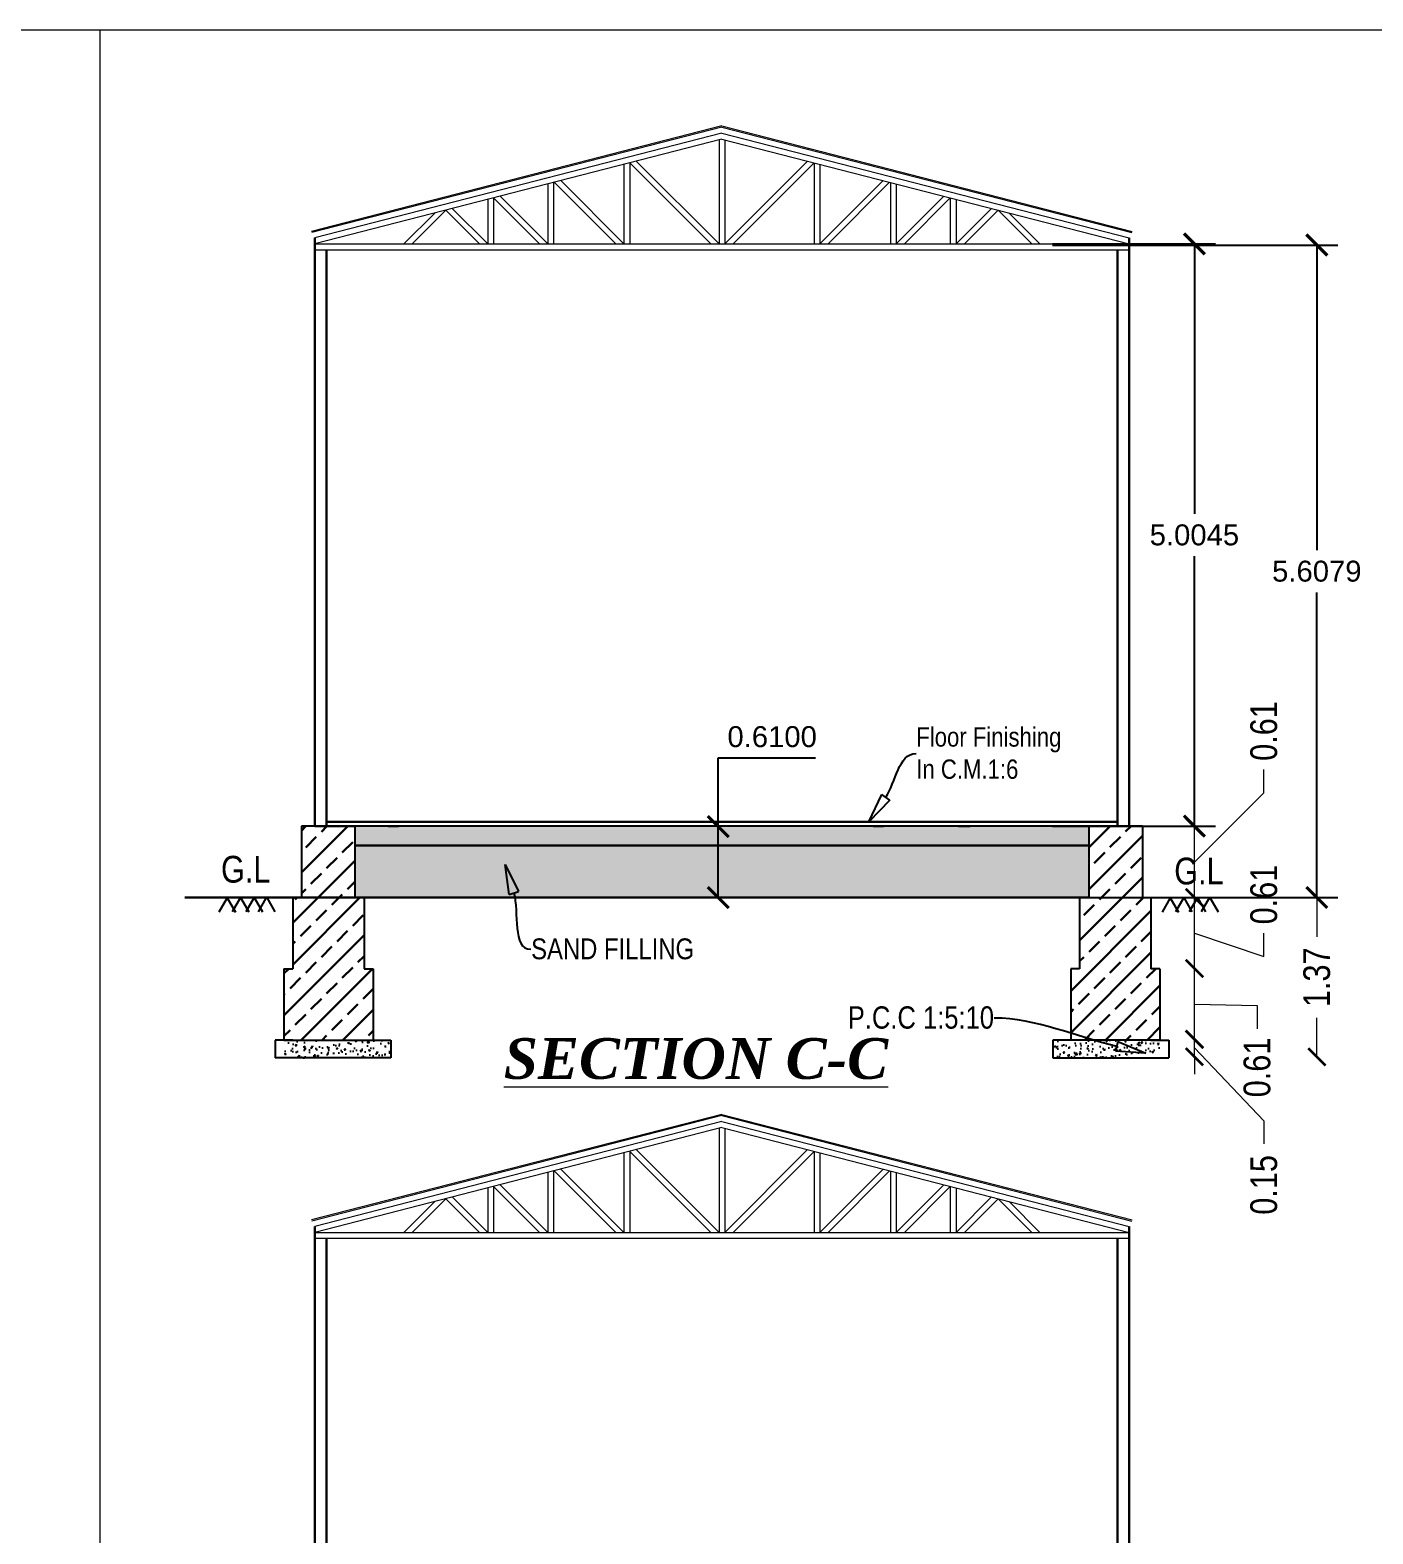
# Model space of a CAD drawing. Header units: metres. Extents: x -1559856 to -1559563, y 43807 to 43972.
# Drawn here: x -1559766.03 to -1559754.48, y 43887.83 to 43900.76 of the extents above; entities that cross this region are included whole.
import ezdxf
from ezdxf import colors
from ezdxf.entities.mleader import LeaderData, LeaderLine
from ezdxf.math import Vec2, Vec3

# ---------------------------------------------------------------- set-up
doc = ezdxf.new("R2010")
doc.units = ezdxf.units.M
doc.header["$LTSCALE"] = 750
doc.header["$MEASUREMENT"] = 0
doc.header["$PDMODE"] = 35
doc.header["$PDSIZE"] = 50
doc.linetypes.add('DOT2', pattern=[0.125, 0, -0.125])
doc.layers.get('0').update_dxf_attribs({"lineweight": 5})
doc.layers.get('Defpoints').update_dxf_attribs({"lineweight": 0})
for name, color, linetype in [('BLK_3_HT_OF_BLDG', 5, 'Continuous'), ('BLK_3_PLINTH_HEIGHT', 7, 'Continuous'), ('LANDSCAPE', 54, 'Continuous'), ('walls', 40, 'Continuous')]:
    doc.layers.add(name, color=color, linetype=linetype)
doc.layers.add('wall', color=7, linetype='Continuous', lineweight=30)
doc.layers.add('Windows', color=142, linetype='Continuous', lineweight=0)
doc.styles.add('GLOBAL INFRA 1', font='ARIALNB.TTF', dxfattribs={"height": 0.3})
doc.styles.add('K', font='swissc.ttf', dxfattribs={"height": 0.25})
doc.styles.add('mani', font='swissc.ttf', dxfattribs={"height": 0.23})
doc.styles.get("Standard").update_dxf_attribs({"font": 'arial.ttf'})
doc.styles.add('sty', font='swissc.ttf', dxfattribs={"height": 10})
doc.dimstyles.new('Civil Mt', dxfattribs={"dimtxt": 0.23, "dimasz": 0.15, "dimexe": 0, "dimexo": 0, "dimgap": 0.1, "dimtad": 0, "dimzin": 0, "dimdsep": 46, "dimtxsty": 'mani', "dimblk": 'ARCHTICK', "dimcen": 0, "dimse1": 1, "dimse2": 1, "dimclrd": 253, "dimclrt": 7, "dimadec": 0, "dimazin": 3, "dimtfac": 1, "dimtofl": 0, "dimtmove": 1, "dimatfit": 3, "dimfxl": 0, "dimfrac": 2, "dimtolj": 1, "dimtzin": 0, "dimlwd": 13, "dimarcsym": 0})
doc.dimstyles.get("Standard").update_dxf_attribs({"dimtxt": 0.18, "dimasz": 0.18, "dimexe": 0.18, "dimexo": 0.0625, "dimgap": 0.09, "dimtad": 1, "dimtih": 1, "dimtoh": 1, "dimdec": 4, "dimzin": 0, "dimdsep": 46, "dimtxsty": 'Standard', "dimblk": 'ARCHTICK', "dimcen": 0.09, "dimadec": 0, "dimazin": 0, "dimtfac": 1, "dimtdec": 4, "dimtofl": 0, "dimtmove": 0, "dimatfit": 3, "dimldrblk": 'ARCHTICK', "dimfxl": 0, "dimtolj": 1, "dimtzin": 0, "dimarcsym": 0})
doc.dimstyles.new('STANDARD$0', dxfattribs={"dimtxt": 7, "dimasz": 3, "dimexe": 3, "dimexo": 1, "dimgap": 1.5, "dimtad": 1, "dimdec": 1, "dimzin": 1, "dimdsep": 46, "dimlunit": 4, "dimtxsty": 'Standard', "dimblk": 'OBLIQUE', "dimcen": 0.09375, "dimdle": 1, "dimclrd": 8, "dimclre": 8, "dimclrt": 7, "dimadec": 1, "dimazin": 0, "dimtfac": 1, "dimtdec": 1, "dimtix": 1, "dimtmove": 2, "dimatfit": 3, "dimldrblk": 'ARCHTICK', "dimfxl": 0, "dimfrac": 2, "dimtolj": 1, "dimtzin": 0, "dimarcsym": 0})

# ---------------------------------------------------------------- blocks, each defined once
blk = doc.blocks.new('_ClosedBlank')
at = {"color": 0, "linetype": 'ByBlock', "lineweight": -2}
for p, q in [((-1, 0.1666666666666666), (0, 0)), ((-1, 0.1666666666666666), (-1, -0.1666666666666666)), ((0, 0), (-1, -0.1666666666666666))]:
    blk.add_line(p, q, dxfattribs=at)
blk = doc.blocks.new('_ArchTick')
at = {"color": 0, "linetype": 'ByBlock', "const_width": 0.15}
blk.add_lwpolyline([(-0.5, -0.5), (0.5, 0.5)], dxfattribs=at)
blk = doc.blocks.new('*D524')
at = {"color": 253, "lineweight": 13}
for p, q in [((-1559756.017447178, 43892.08208453493), (-1559756.017447178, 43892.69208453494)), ((-1559756.017447178, 43892.38708453493), (-1559755.478354734, 43892.37367049159)), ((-1559755.478354734, 43892.37367049159), (-1559755.478354734, 43892.17367049159))]:
    blk.add_line(p, q, dxfattribs=at)
at = {"layer": 'Defpoints', "color": 0}
for p in [(-1559757.029795155, 43892.69208453494, 4.898574556806124), (-1559756.017447178, 43892.69208453494), (-1559757.029795155, 43892.08208453493, 4.898574556806124)]:
    blk.add_point(p, dxfattribs=at)
at = {"color": 253, "lineweight": 13, "xscale": 0.15, "yscale": 0.15, "zscale": 0.15}
for p, rotation in [((-1559756.017447178, 43892.69208453494), 90), ((-1559756.017447178, 43892.08208453493), 270)]:
    blk.add_blockref('_ArchTick', p, dxfattribs=dict(at, rotation=rotation))
at = {"color": 7, "insert": (-1559755.478354734, 43891.84180360821), "char_height": 0.23, "attachment_point": 5, "rotation": 90, "style": 'mani'}
blk.add_mtext('\\A1;0.61', dxfattribs=at)
blk = doc.blocks.new('*D525')
at = {"color": 0, "lineweight": -2}
for p, q in [((-1559757.237295156, 43898.92010162752), (-1559755.837447178, 43898.92010162752)), ((-1559757.237295156, 43893.91559787998), (-1559755.837447178, 43893.91559787998))]:
    blk.add_line(p, q, dxfattribs=at)
at = {"lineweight": -2}
for p, q in [((-1559756.017447178, 43898.92010162752), (-1559756.017447178, 43896.59975289155)), ((-1559756.017447178, 43893.91559787998), (-1559756.017447178, 43896.23594661596))]:
    blk.add_line(p, q, dxfattribs=at)
at = {"layer": 'Defpoints', "color": 0}
for p in [(-1559757.299795155, 43898.92010162752, 0.1944046336284373), (-1559756.017447178, 43898.92010162752), (-1559757.299795155, 43893.91559787998, -4.704169923177687)]:
    blk.add_point(p, dxfattribs=at)
at = {"lineweight": -2, "xscale": 0.18, "yscale": 0.18, "zscale": 0.18}
for p, rotation in [((-1559756.017447178, 43898.92010162752), 90), ((-1559756.017447178, 43893.91559787998), 270)]:
    blk.add_blockref('_ArchTick', p, dxfattribs=dict(at, rotation=rotation))
at = {"color": 0, "insert": (-1559756.017447178, 43896.4178497535), "char_height": 0.18, "attachment_point": 5}
blk.add_mtext('\\A1;5.0045', dxfattribs=at)
blk = doc.blocks.new('*D526')
at = {"color": 253, "lineweight": 13}
for p, q in [((-1559756.017447178, 43892.08425302407), (-1559756.017447178, 43892.23425302406)), ((-1559756.017447178, 43891.93425302408), (-1559756.017447178, 43892.08425302407)), ((-1559756.017447178, 43892.00925302407), (-1559755.420015391, 43891.38416912996)), ((-1559756.017447178, 43891.93425302408), (-1559756.017447178, 43891.78425302407)), ((-1559755.420015391, 43891.38416912996), (-1559755.420015391, 43891.18416912996))]:
    blk.add_line(p, q, dxfattribs=at)
at = {"layer": 'Defpoints', "color": 0}
for p in [(-1559756.914795156, 43892.08425302407, 4.898574556806124), (-1559756.017447178, 43892.08425302407), (-1559756.914795156, 43891.93425302408, 4.898574556806124)]:
    blk.add_point(p, dxfattribs=at)
at = {"color": 253, "lineweight": 13, "xscale": 0.15, "yscale": 0.15, "zscale": 0.15}
for p, rotation in [((-1559756.017447178, 43892.08425302407), 270), ((-1559756.017447178, 43891.93425302408), 90)]:
    blk.add_blockref('_ArchTick', p, dxfattribs=dict(at, rotation=rotation))
at = {"color": 7, "insert": (-1559755.420015391, 43890.83258796087), "char_height": 0.23, "attachment_point": 5, "rotation": 90, "style": 'mani'}
blk.add_mtext('\\A1;0.15', dxfattribs=at)
blk = doc.blocks.new('*D527')
at = {"color": 253, "lineweight": 13}
for p, q in [((-1559756.017447178, 43892.69208453494), (-1559756.017447178, 43893.30208453493)), ((-1559756.017447178, 43892.99708453494), (-1559755.420015391, 43892.79610205125)), ((-1559755.420015391, 43892.79610205125), (-1559755.420015391, 43892.99610205123))]:
    blk.add_line(p, q, dxfattribs=at)
at = {"layer": 'Defpoints', "color": 0}
for p in [(-1559757.109795155, 43893.30208453493, 4.898574556806124), (-1559756.017447178, 43893.30208453493), (-1559757.109795155, 43892.69208453494, 4.898574556806124)]:
    blk.add_point(p, dxfattribs=at)
at = {"color": 253, "lineweight": 13, "xscale": 0.15, "yscale": 0.15, "zscale": 0.15}
for p, rotation in [((-1559756.017447178, 43893.30208453493), 90), ((-1559756.017447178, 43892.69208453494), 270)]:
    blk.add_blockref('_ArchTick', p, dxfattribs=dict(at, rotation=rotation))
at = {"color": 7, "insert": (-1559755.420015391, 43893.32796893411), "char_height": 0.23, "attachment_point": 5, "rotation": 90, "style": 'mani'}
blk.add_mtext('\\A1;0.61', dxfattribs=at)
blk = doc.blocks.new('*D528')
at = {"color": 253, "lineweight": 13}
for p, q in [((-1559755.420015391, 43894.20161991282), (-1559755.420015391, 43894.40161991282)), ((-1559756.017447178, 43893.60708453494), (-1559755.420015391, 43894.20161991282)), ((-1559756.017447178, 43893.30208453493), (-1559756.017447178, 43893.91208453494))]:
    blk.add_line(p, q, dxfattribs=at)
at = {"layer": 'Defpoints', "color": 0}
for p in [(-1559757.184795155, 43893.91208453494, 4.898574556806124), (-1559756.017447178, 43893.91208453494), (-1559757.184795155, 43893.30208453493, 4.898574556806124)]:
    blk.add_point(p, dxfattribs=at)
at = {"color": 253, "lineweight": 13, "xscale": 0.15, "yscale": 0.15, "zscale": 0.15}
for p, rotation in [((-1559756.017447178, 43893.91208453494), 90), ((-1559756.017447178, 43893.30208453493), 270)]:
    blk.add_blockref('_ArchTick', p, dxfattribs=dict(at, rotation=rotation))
at = {"color": 7, "insert": (-1559755.420015391, 43894.73348679568), "char_height": 0.23, "attachment_point": 5, "rotation": 90, "style": 'mani'}
blk.add_mtext('\\A1;0.61', dxfattribs=at)
blk = doc.blocks.new('*D529')
at = {"layer": 'BLK_3_HT_OF_BLDG', "color": 0, "lineweight": -2}
for p, q in [((-1559757.237295156, 43898.91010162752), (-1559754.785029603, 43898.91010162752)), ((-1559754.965029603, 43898.91010162752), (-1559754.965029603, 43896.28803611792)), ((-1559754.965029603, 43893.30216433273), (-1559754.965029603, 43895.92422984234)), ((-1559757.237273788, 43893.30216433273), (-1559754.785029603, 43893.30216433273))]:
    blk.add_line(p, q, dxfattribs=at)
at = {"layer": 'Defpoints', "color": 0}
for p in [(-1559757.299795155, 43898.91010162752, 0.1944046336284373), (-1559757.299773787, 43893.30216433273, -4.704169923177687), (-1559754.965029603, 43893.30216433273)]:
    blk.add_point(p, dxfattribs=at)
at = {"layer": 'BLK_3_HT_OF_BLDG', "color": 0, "lineweight": -2, "xscale": 0.18, "yscale": 0.18, "zscale": 0.18}
for p, rotation in [((-1559754.965029603, 43898.91010162752), 90), ((-1559754.965029603, 43893.30216433273), 270)]:
    blk.add_blockref('_ArchTick', p, dxfattribs=dict(at, rotation=rotation))
at = {"layer": 'BLK_3_HT_OF_BLDG', "color": 0, "insert": (-1559754.965029603, 43896.10613297987), "char_height": 0.18, "attachment_point": 5}
blk.add_mtext('\\A1;5.6079', dxfattribs=at)
blk = doc.blocks.new('*D530')
at = {"color": 253, "lineweight": 13}
for p, q in [((-1559754.965029603, 43893.30208453493), (-1559754.965029603, 43892.9654546648)), ((-1559754.965029603, 43891.93208453494), (-1559754.965029603, 43892.26871440507))]:
    blk.add_line(p, q, dxfattribs=at)
at = {"layer": 'Defpoints', "color": 0}
for p in [(-1559757.011887972, 43893.30208453493, 0.1944046336284373), (-1559757.011887972, 43891.93208453494, 0.1944046336284373), (-1559754.965029603, 43891.93208453494)]:
    blk.add_point(p, dxfattribs=at)
at = {"color": 253, "lineweight": 13, "xscale": 0.15, "yscale": 0.15, "zscale": 0.15}
for p, rotation in [((-1559754.965029603, 43893.30208453493), 90), ((-1559754.965029603, 43891.93208453494), 270)]:
    blk.add_blockref('_ArchTick', p, dxfattribs=dict(at, rotation=rotation))
at = {"color": 7, "insert": (-1559754.965029603, 43892.61708453469), "char_height": 0.23, "attachment_point": 5, "rotation": 90, "style": 'mani'}
blk.add_mtext('\\A1;1.37', dxfattribs=at)
blk = doc.blocks.new('*D534')
at = {"layer": 'BLK_3_PLINTH_HEIGHT', "color": 0, "lineweight": -2, "ltscale": 400}
for p, q in [((-1559760.111027991, 43893.91229508645), (-1559760.111027991, 43894.50183046431)), ((-1559760.111027991, 43894.50183046431), (-1559759.274384061, 43894.50183046431)), ((-1559760.111027991, 43893.30229508646), (-1559760.111027991, 43893.91229508645))]:
    blk.add_line(p, q, dxfattribs=at)
at = {"layer": 'BLK_3_PLINTH_HEIGHT', "color": 0, "linetype": 'DOT2', "lineweight": -2, "ltscale": 400}
for p, q in [((-1559757.945426262, 43893.91229508645), (-1559760.291027991, 43893.91229508645)), ((-1559757.945426262, 43893.30229508646), (-1559760.291027991, 43893.30229508646))]:
    blk.add_line(p, q, dxfattribs=at)
at = {"layer": 'Defpoints', "color": 0, "ltscale": 400}
for p in [(-1559760.111027991, 43893.91229508645), (-1559757.882926262, 43893.91229508645, 4.898574556803399), (-1559757.882926262, 43893.30229508646, 4.898574556803399)]:
    blk.add_point(p, dxfattribs=at)
at = {"layer": 'BLK_3_PLINTH_HEIGHT', "color": 0, "lineweight": -2, "ltscale": 400, "xscale": 0.18, "yscale": 0.18, "zscale": 0.18}
for p, rotation in [((-1559760.111027991, 43893.91229508645), 90), ((-1559760.111027991, 43893.30229508646), 270)]:
    blk.add_blockref('_ArchTick', p, dxfattribs=dict(at, rotation=rotation))
at = {"layer": 'BLK_3_PLINTH_HEIGHT', "color": 0, "ltscale": 400, "insert": (-1559759.647706026, 43894.68373360185), "char_height": 0.18, "attachment_point": 5}
blk.add_mtext('\\A1;0.6100', dxfattribs=at)

msp = doc.modelspace()

# ---------------------------------------------------------------- hatches: boundary and pattern name
h = msp.add_hatch()
h.set_pattern_fill('AR-SAND', scale=0.003, style=0)
h.set_pattern_definition([(37.50000000000001, (-1547840.48178369, 43450.50853127436), (-0.0048000938879521, 0.1468239711988027), [0, -0.115824, 0, -0.12954, 0, -0.123825]), (7.499999999999999, (-1547840.48178369, 43450.50853127436), (0.1348569849414008, 0.2150475301705063), [0, -0.062484, 0, -0.104394, 0, -0.040005]), (327.5, (-1547840.57550969, 43450.50853127436), (0.2372977110724374, 0.0004311554035637), [0, -0.0381, 0, -0.13716, 0, -0.17907]), (317.5, (-1547840.57550969, 43450.50853127436), (0.2290669357416891, 0.0668787969771649), [0, -0.01905, 0, -0.089916, 0, -0.10287])])
h.paths.add_polyline_path([(-1559763.234395297, 43893.75031346837), (-1559763.234395297, 43893.30246487796), (-1559756.924991356, 43893.3021047111), (-1559756.924991356, 43893.75031346837)])
at = {"layer": 'LANDSCAPE'}
h = msp.add_hatch(dxfattribs=at)
h.set_pattern_fill('AR-CONC', scale=0.0007666666499999999, style=0)
h.set_pattern_definition([(50, (-1559777.93439077, 43863.15112058628), (0.1396749098605252, -0.0122199653141743), [0.0146049996825, -0.1606549965075]), (355, (-1559777.93439077, 43863.15112058628), (-0.0270194993272976, 0.1464767563587273), [0.011683999746, -0.128523997206]), (100.451, (-1559777.922751237, 43863.1501022613), (0.1126559154948604, 0.1342561244102789), [0.0124123330635, -0.1365356636985]), (46.18420000000002, (-1559777.93439077, 43863.1900672521), (0.2078272601659822, -0.0322324507143854), [0.0219074995237497, -0.2409824947612476]), (96.63559999999995, (-1559777.917071847, 43863.18738123549), (0.1820099091340446, 0.1896929220586118), [0.0186184995952484, -0.2048034955477278]), (351.1840000000001, (-1559777.93439077, 43863.1900672521), (0.1820101938339392, 0.1896925862360396), [0.017525999619, -0.192785995809]), (21, (-1559777.914917437, 43863.18033058565), (0.1162380720135459, -0.0784035624917593), [0.0146049996825, -0.1606549965075]), (326, (-1559777.914917437, 43863.18033058565), (0.0473815540364956, 0.141210770957312), [0.011683999746, -0.128523997206]), (71.45140000000002, (-1559777.905230987, 43863.17379697579), (0.1636193060334872, 0.0628075228835964), [0.0124123330635, -0.1365356636985]), (37.50000000000001, (-1559777.93439077, 43863.15112058628), (0.0023679291073103, 0.0648255283935001), [0, -0.1269661305732, 0, -0.130471330497, 0, -0.12901083052875]), (7.499999999999999, (-1559777.93439077, 43863.15112058628), (0.0512284068109067, 0.0768051056908821), [0, -0.0743881317162, 0, -0.1240451306367, 0, -0.04917016559775]), (327.5, (-1559777.977816303, 43863.15112058628), (0.1039527873680915, -0.0043920369655706), [0, -0.048683332275, 0, -0.151891996698, 0, -0.2015489956185]), (317.5, (-1559777.997289635, 43863.15112058628), (0.1135657032604608, 0.0194936427017805), [0, -0.0632883319575, 0, -0.1008718644738, 0, -0.1431289968885])])
h.paths.add_polyline_path([(-1559762.925021985, 43892.07749887217), (-1559763.078355315, 43892.07749887217), (-1559763.691688635, 43892.07749887217), (-1559763.845021965, 43892.07749887217), (-1559763.845021965, 43891.92416554216), (-1559762.925021985, 43891.92416554216)])
h = msp.add_hatch(dxfattribs=at)
h.set_pattern_fill('AR-CONC', scale=0.0007666666499999999, style=0)
h.set_pattern_definition([(50, (-1559775.33039077, 43863.15118917351), (0.1396749098605252, -0.0122199653141743), [0.0146049996825, -0.1606549965075]), (355, (-1559775.33039077, 43863.15118917351), (-0.0270194993272976, 0.1464767563587273), [0.011683999746, -0.128523997206]), (100.451, (-1559775.318751237, 43863.15017084854), (0.1126559154948604, 0.1342561244102789), [0.0124123330635, -0.1365356636985]), (46.18420000000002, (-1559775.33039077, 43863.19013583933), (0.2078272601659822, -0.0322324507143854), [0.0219074995237497, -0.2409824947612477]), (96.63559999999995, (-1559775.313071847, 43863.18744982272), (0.1820099091340446, 0.1896929220586118), [0.0186184995952484, -0.204803495547728]), (351.1840000000001, (-1559775.33039077, 43863.19013583933), (0.1820101938339392, 0.1896925862360396), [0.017525999619, -0.192785995809]), (21, (-1559775.310917437, 43863.18039917288), (0.1162380720135459, -0.0784035624917593), [0.0146049996825, -0.1606549965075]), (326, (-1559775.310917437, 43863.18039917288), (0.0473815540364956, 0.141210770957312), [0.011683999746, -0.128523997206]), (71.45140000000002, (-1559775.301230988, 43863.17386556301), (0.1636193060334872, 0.0628075228835964), [0.0124123330635, -0.1365356636985]), (37.50000000000001, (-1559775.33039077, 43863.15118917351), (0.0023679291073103, 0.0648255283935001), [0, -0.1269661305732, 0, -0.130471330497, 0, -0.12901083052875]), (7.499999999999999, (-1559775.33039077, 43863.15118917351), (0.0512284068109067, 0.0768051056908821), [0, -0.0743881317162, 0, -0.1240451306367, 0, -0.04917016559775]), (327.5, (-1559775.373816302, 43863.15118917351), (0.1039527873680915, -0.0043920369655706), [0, -0.048683332275, 0, -0.151891996698, 0, -0.2015489956185]), (317.5, (-1559775.393289635, 43863.15118917351), (0.1135657032604608, 0.0194936427017805), [0, -0.0632883319575, 0, -0.1008718644738, 0, -0.1431289968885])])
h.paths.add_polyline_path([(-1559757.234364667, 43892.07756745939), (-1559757.081031337, 43892.07756745939), (-1559756.467698017, 43892.07756745939), (-1559756.314364688, 43892.07756745939), (-1559756.314364688, 43891.92423412939), (-1559757.234364667, 43891.92423412939)])
at = {"layer": 'wall', "ltscale": 0.25}
h = msp.add_hatch(dxfattribs=at)
h.set_pattern_fill('ANSI33', scale=0.04, style=0)
h.set_pattern_definition([(45, (-1546376.161502484, 42611.62231630921), (-0.179605122421383, 0.1796051224213831), []), (45, (-1546375.981897285, 42611.62231630921), (-0.179605122421383, 0.1796051224213831), [0.127, -0.0635])])
h.paths.add_polyline_path([(-1559763.7683553, 43892.69083219217), (-1559763.845021965, 43892.69083219217), (-1559763.845021965, 43892.07749887217), (-1559763.078355315, 43892.07749887217), (-1559763.078355315, 43892.69083219217), (-1559763.15502198, 43892.69083219217), (-1559763.15502198, 43893.30219597276), (-1559763.234395297, 43893.30219597276), (-1559763.234395297, 43893.91552929276), (-1559763.694395286, 43893.91552929276), (-1559763.694395286, 43893.30219597276), (-1559763.7683553, 43893.30219597276)])
h = msp.add_hatch(dxfattribs=at)
h.set_pattern_fill('AR-CONC', scale=0.0012, style=0)
h.set_pattern_definition([(50, (-1547840.48178369, 43450.50853127436), (0.2186216027952048, -0.0191269026466837), [0.02286, -0.25146]), (355, (-1547840.48178369, 43450.50853127436), (-0.0422921057099632, 0.2292682142868422), [0.018288, -0.201168701004]), (100.4514446999999, (-1547840.463565282, 43450.50693737016), (0.1763294965084239, 0.2101413022946341), [0.01942801056, -0.2137082935199999]), (46.18420000000002, (-1547840.48178369, 43450.56949127435), (0.3252948490705559, -0.0504507935192726), [0.0342899999999996, -0.3771899999999968]), (96.63555760999989, (-1547840.45467581, 43450.56528707435), (0.2848849608618036, 0.2969113495172658), [0.029142027768, -0.320562729792]), (351.1841511700001, (-1547840.48178369, 43450.56949127435), (0.2848849608779724, 0.2969113495026391), [0.027431960484, -0.301751678304]), (21, (-1547840.45130369, 43450.55425127436), (0.181937269522959, -0.1227182378245051), [0.02286, -0.25146]), (326, (-1547840.45130369, 43450.55425127436), (0.0741624340171765, 0.2210255593467831), [0.018288, -0.201168]), (71.45144499999998, (-1547840.436142251, 43450.54402475448), (0.2560997031344593, 0.0983073226630863), [0.01942801056, -0.21370792512]), (37.50000000000001, (-1547840.48178369, 43450.50853127436), (0.0037063239007102, 0.1014660466477837), [0, -0.1987296, 0, -0.204216, 0, -0.20193]), (7.499999999999999, (-1547840.48178369, 43450.50853127436), (0.0801835950123669, 0.1202166897817434), [0, -0.1164336, 0, -0.1941576, 0, -0.076962]), (327.5, (-1547840.549754091, 43450.50853127436), (0.1627087142002457, -0.0068744927912081), [0, -0.0762, 0, -0.237744, 0, -0.315468]), (317.5, (-1547840.580234091, 43450.50853127436), (0.1777550176632216, 0.0305117892399996), [0, -0.09906000000000001, 0, -0.1578864, 0, -0.224028])])
h.paths.add_polyline_path([(-1559763.234395297, 43893.91486841076), (-1559763.234395297, 43893.75031346837), (-1559756.924991356, 43893.75031346837), (-1559756.924991356, 43893.91486841076)])
h = msp.add_hatch(dxfattribs=at)
h.set_pattern_fill('ANSI33', scale=0.04, style=0)
h.set_pattern_definition([(45, (-1546373.557502485, 42611.62238489644), (-0.179605122421383, 0.1796051224213831), []), (45, (-1546373.377897284, 42611.62238489644), (-0.179605122421383, 0.1796051224213831), [0.127, -0.0635])])
h.paths.add_polyline_path([(-1559756.391031353, 43892.69090077939), (-1559756.314364688, 43892.69090077939), (-1559756.314364688, 43892.07756745939), (-1559757.081031337, 43892.07756745939), (-1559757.081031337, 43892.69090077939), (-1559757.004364673, 43892.69090077939), (-1559757.004364673, 43893.30226455998), (-1559756.924991356, 43893.30226455998), (-1559756.924991356, 43893.91559787998), (-1559756.464991366, 43893.91559787998), (-1559756.464991366, 43893.30226455998), (-1559756.391031353, 43893.30226455998)])

# ---------------------------------------------------------------- linework, layer by layer
at = {"color": 7, "ltscale": 0.2}
msp.add_line((-1559765.42814583, 43900.75761620799, -138700.0823607629), (-1559797.377993944, 43900.75761620799), dxfattribs=at)
at = {"color": 7, "ltscale": 0.2, "elevation": -138700.0823607629}
msp.add_lwpolyline([(-1559754.375142868, 43900.75761620799), (-1559765.42814583, 43900.75761620799), (-1559765.42814583, 43862.94665690576), (-1559754.375142868, 43862.94665690576)], close=True, dxfattribs=at)
at = {"layer": 'LANDSCAPE', "color": 7}
for p, q in [((-1559763.694395286, 43893.91559787998), (-1559763.694395286, 43893.30219597275)), ((-1559763.234395297, 43893.91552929276), (-1559763.234395297, 43893.30219597275)), ((-1559756.924991356, 43893.91559787998), (-1559756.924991356, 43893.30226455998)), ((-1559756.464991366, 43893.91559787998), (-1559756.464991366, 43893.30217399001)), ((-1559764.33363161, 43893.29886921895), (-1559764.404488145, 43893.17614210105)), ((-1559764.33363161, 43893.29886921895), (-1559764.262775075, 43893.17614210105)), ((-1559764.217999561, 43893.30226455998), (-1559764.288856096, 43893.17953744208)), ((-1559764.217999561, 43893.30226455998), (-1559764.147143027, 43893.17953744208)), ((-1559764.100615873, 43893.30226455998), (-1559764.171472408, 43893.17953744208)), ((-1559764.100615873, 43893.30226455998), (-1559764.029759339, 43893.17953744208)), ((-1559763.997189882, 43893.30226455998), (-1559764.068046417, 43893.17953744208)), ((-1559763.993518591, 43893.30226455998), (-1559763.922662057, 43893.17953744208)), ((-1559763.7683553, 43893.30219597275), (-1559763.7683553, 43892.69083219217)), ((-1559763.12850357, 43893.30219597276), (-1559763.234395297, 43893.30219597276)), ((-1559763.15502198, 43893.30219597275), (-1559763.15502198, 43892.69083219217)), ((-1559757.030883082, 43893.30226455998), (-1559756.924991356, 43893.30226455998)), ((-1559757.004364673, 43893.30226455998), (-1559757.004364673, 43892.69090077939)), ((-1559756.391031353, 43893.30226455998), (-1559756.391031353, 43892.69090077939)), ((-1559756.224963516, 43893.29886921895), (-1559756.295820051, 43893.17614210105)), ((-1559756.224963516, 43893.29886921895), (-1559756.154106982, 43893.17614210105)), ((-1559756.109331468, 43893.30226455998), (-1559756.180188002, 43893.17953744208)), ((-1559756.109331468, 43893.30226455998), (-1559756.038474933, 43893.17953744208)), ((-1559755.991947779, 43893.30226455998), (-1559756.062804314, 43893.17953744208)), ((-1559755.991947779, 43893.30226455998), (-1559755.921091245, 43893.17953744208)), ((-1559755.888521788, 43893.30226455998), (-1559755.959378323, 43893.17953744208)), ((-1559755.884850497, 43893.30226455998), (-1559755.813993963, 43893.17953744208)), ((-1559763.845021965, 43892.69083219217), (-1559763.845021965, 43892.07749887217)), ((-1559763.845021965, 43892.69083219217), (-1559763.7683553, 43892.69083219217)), ((-1559763.15502198, 43892.69083219217), (-1559763.078355315, 43892.69083219217)), ((-1559763.078355315, 43892.69083219217), (-1559763.078355315, 43892.07749887217)), ((-1559757.081031337, 43892.69090077939), (-1559757.081031337, 43892.07756745939)), ((-1559757.004364673, 43892.69090077939), (-1559757.081031337, 43892.69090077939)), ((-1559756.314364688, 43892.69090077939), (-1559756.391031353, 43892.69090077939)), ((-1559756.314364688, 43892.69090077939), (-1559756.314364688, 43892.07756745939)), ((-1559763.92168863, 43892.07749887217), (-1559763.92168863, 43891.92416554216)), ((-1559763.7683553, 43892.07749887217), (-1559763.92168863, 43892.07749887217)), ((-1559763.845021965, 43892.07749887217), (-1559762.925021985, 43892.07749887217)), ((-1559762.925021985, 43892.07749887217), (-1559762.925021985, 43891.92416554216)), ((-1559757.234364667, 43892.07756745939), (-1559757.234364667, 43891.9242341294)), ((-1559756.314364688, 43892.07756745939), (-1559757.234364667, 43892.07756745939)), ((-1559756.391031353, 43892.07756745939), (-1559756.237698023, 43892.07756745939)), ((-1559756.237698023, 43892.07756745939), (-1559756.237698023, 43891.92423412939)), ((-1559762.925021985, 43891.92416554216), (-1559763.92168863, 43891.92416554216)), ((-1559757.234364667, 43891.92423412939), (-1559756.237698023, 43891.92423412939))]:
    msp.add_line(p, q, dxfattribs=at)
at = {"layer": 'wall', "color": 7}
for p, q in [((-1559763.579693326, 43898.97172823038), (-1559763.579693326, 43893.91559787998)), ((-1559756.579693326, 43898.97172823038), (-1559756.579693326, 43893.91559787998)), ((-1559763.479693326, 43898.87010162752), (-1559763.479693326, 43893.91559787998)), ((-1559756.679693326, 43898.87010162752), (-1559756.679693326, 43893.91559787998)), ((-1559763.479693326, 43893.95293830927), (-1559756.679693326, 43893.95293830927)), ((-1559762.949658433, 43893.91559787998), (-1559762.86066654, 43893.91559787998)), ((-1559762.869693326, 43893.91559787998), (-1559762.86066654, 43893.91559787998)), ((-1559758.779658433, 43893.91559787998), (-1559758.690666541, 43893.91559787998)), ((-1559758.699693326, 43893.91559787998), (-1559758.690666541, 43893.91559787998)), ((-1559756.924991356, 43893.75005003437), (-1559763.234395297, 43893.75005003437)), ((-1559764.697444601, 43893.30208453493), (-1559763.7683553, 43893.30209925808)), ((-1559763.797444601, 43893.30208453493), (-1559757.004364672, 43893.30216796064)), ((-1559763.004395297, 43893.3022139273), (-1559756.924991356, 43893.30231026672)), ((-1559763.579693326, 43890.47617374817), (-1559763.579693326, 43885.43004339777)), ((-1559756.579693326, 43890.47617374817), (-1559756.579693326, 43885.43004339777)), ((-1559763.479693326, 43890.37454714531), (-1559763.479693326, 43885.43004339777)), ((-1559756.679693326, 43890.37454714531), (-1559756.679693326, 43885.43004339777))]:
    msp.add_line(p, q, dxfattribs=at)
at = {"layer": 'walls', "color": 7, "ltscale": 0.25}
for p, q in [((-1559756.464991366, 43893.91559787998), (-1559763.694395286, 43893.91559787998)), ((-1559763.694395286, 43893.91552929276), (-1559763.655478635, 43893.91552929276)), ((-1559763.579693326, 43893.91552929276), (-1559763.234395297, 43893.91552929276))]:
    msp.add_line(p, q, dxfattribs=at)
at = {"layer": 'Windows', "color": 7, "ltscale": 0.2}
for p, q in [((-1559760.079693326, 43899.93368015382, 4.936915719998068), (-1559763.607087841, 43899.02663585011)), ((-1559760.079693326, 43899.92335483323, 4.933430159697308), (-1559763.60459743, 43899.01695092078)), ((-1559760.079693326, 43899.87172823038, 4.916002358251716), (-1559763.579693326, 43898.97172823038, 0.0174278014455922)), ((-1559760.079693326, 43899.93368015382, 4.936915719998068), (-1559756.552298812, 43899.02663585011)), ((-1559760.079693326, 43899.92335483323, 4.933430159697308), (-1559756.554789222, 43899.01695092078)), ((-1559760.079693326, 43899.87172823038, 4.916002358251716), (-1559756.579693326, 43898.97172823038, 0.0174278014455922)), ((-1559760.079693326, 43899.82010162753, 4.898574556806124), (-1559763.579693326, 43898.92010162752)), ((-1559760.104693326, 43899.81367305609, 4.898574556806124), (-1559760.104693326, 43898.92010162752, 4.898574556806124)), ((-1559760.079693326, 43899.82010162753, 4.898574556806124), (-1559756.579693326, 43898.92010162752)), ((-1559760.054693326, 43899.81367305609, 4.898574556806124), (-1559760.054693326, 43898.92010162752, 4.898574556806124)), ((-1559760.921735911, 43899.60357639141, 4.898574556806124), (-1559760.921735911, 43898.92010162752, 4.898574556806124)), ((-1559760.175404004, 43898.92010162752, 4.898574556806124), (-1559760.871735911, 43899.61643353426, 4.898574556806124)), ((-1559760.871735911, 43899.61643353427, 4.898574556806124), (-1559760.871735911, 43898.92010162752, 4.898574556806124)), ((-1559760.104693326, 43898.92010162752, 4.898574556806124), (-1559760.815488781, 43899.63089708206, 4.898574556806124)), ((-1559760.054693326, 43898.92010162752, 4.898574556806124), (-1559759.343897872, 43899.63089708206, 4.898574556806124)), ((-1559759.983982648, 43898.92010162752, 4.898574556806124), (-1559759.287650741, 43899.61643353426, 4.898574556806124)), ((-1559759.287650741, 43899.61643353427, 4.898574556806124), (-1559759.287650741, 43898.92010162752, 4.898574556806124)), ((-1559759.237650741, 43899.60357639141, 4.898574556806124), (-1559759.237650741, 43898.92010162752, 4.898574556806124)), ((-1559761.527734332, 43899.44774822611, 4.898574556806124), (-1559761.527734332, 43898.92010162752, 4.898574556806124)), ((-1559760.992446589, 43898.92010162752, 4.898574556806124), (-1559761.521656149, 43899.44931118736, 4.898574556806124)), ((-1559760.921735911, 43898.92010162752, 4.898574556806124), (-1559761.465409019, 43899.46377473516, 4.898574556806124)), ((-1559759.237650741, 43898.92010162752, 4.898574556806124), (-1559758.693977634, 43899.46377473516, 4.898574556806124)), ((-1559759.166940063, 43898.92010162752, 4.898574556806124), (-1559758.637730503, 43899.44931118736, 4.898574556806124)), ((-1559758.631652321, 43899.44774822611, 4.898574556806124), (-1559758.631652321, 43898.92010162752, 4.898574556806124)), ((-1559761.64844501, 43898.92010162752, 4.898574556806124), (-1559762.043473075, 43899.31512969224, 4.898574556806124)), ((-1559762.043473075, 43899.31512969224, 4.898574556806124), (-1559762.043473075, 43898.92010162752, 4.898574556806124)), ((-1559761.577734332, 43898.92010162752, 4.898574556806124), (-1559761.987225944, 43899.32959324004, 4.898574556806124)), ((-1559761.577734332, 43899.43489108325, 4.898574556806124), (-1559761.577734332, 43898.92010162752, 4.898574556806124)), ((-1559758.581652321, 43899.43489108325, 4.898574556806124), (-1559758.581652321, 43898.92010162752, 4.898574556806124)), ((-1559758.581652321, 43898.92010162752, 4.898574556806124), (-1559758.172160708, 43899.32959324004, 4.898574556806124)), ((-1559758.510941643, 43898.92010162752, 4.898574556806124), (-1559758.115913578, 43899.31512969224, 4.898574556806124)), ((-1559758.115913578, 43899.31512969224, 4.898574556806124), (-1559758.115913578, 43898.92010162752, 4.898574556806124)), ((-1559762.813966529, 43898.92010162752, 4.898574556806124), (-1559762.548907253, 43899.18516090346, 4.898574556806124)), ((-1559762.743255851, 43898.92010162752, 4.898574556806124), (-1559762.453719802, 43899.20963767665, 4.898574556806124)), ((-1559762.164183753, 43898.92010162752, 4.898574556806124), (-1559762.453719802, 43899.20963767665, 4.898574556806124)), ((-1559762.093473074, 43898.92010162752, 4.898574556806124), (-1559762.397472672, 43899.22410122445, 4.898574556806124)), ((-1559762.093473074, 43899.30227254938, 4.898574556806124), (-1559762.093473074, 43898.92010162752, 4.898574556806124)), ((-1559758.065913578, 43899.30227254938, 4.898574556806124), (-1559758.065913578, 43898.92010162752, 4.898574556806124)), ((-1559758.065913578, 43898.92010162752, 4.898574556806124), (-1559757.761913981, 43899.22410122445, 4.898574556806124)), ((-1559757.9952029, 43898.92010162752, 4.898574556806124), (-1559757.705666851, 43899.20963767665, 4.898574556806124)), ((-1559757.416130802, 43898.92010162752, 4.898574556806124), (-1559757.705666851, 43899.20963767665, 4.898574556806124)), ((-1559757.345420123, 43898.92010162752, 4.898574556806124), (-1559757.610479399, 43899.18516090346, 4.898574556806124)), ((-1559763.579693326, 43898.92010162752, 4.898574556806124), (-1559756.579693326, 43898.92010162752, 4.898574556806124)), ((-1559763.579693326, 43898.87010162752, 4.898574556806124), (-1559756.579693326, 43898.87010162752, 4.898574556806124)), ((-1559756.464991366, 43893.30217399001), (-1559755.618145911, 43893.30217399001)), ((-1559760.079693326, 43891.4381256716, 4.936915719998068), (-1559763.607087841, 43890.5310813679)), ((-1559760.079693326, 43891.42780035102, 4.933430159697308), (-1559763.60459743, 43890.52139643857)), ((-1559760.079693326, 43891.4381256716, 4.936915719998068), (-1559756.552298812, 43890.5310813679)), ((-1559760.079693326, 43891.42780035102, 4.933430159697308), (-1559756.554789222, 43890.52139643857)), ((-1559760.079693326, 43891.37617374816, 4.916002358251716), (-1559763.579693326, 43890.47617374817, 0.0174278014455922)), ((-1559760.079693326, 43891.32454714531, 4.898574556806124), (-1559763.579693326, 43890.42454714531)), ((-1559760.104693326, 43891.31811857389, 4.898574556806124), (-1559760.104693326, 43890.42454714531, 4.898574556806124)), ((-1559760.079693326, 43891.37617374816, 4.916002358251716), (-1559756.579693326, 43890.47617374817, 0.0174278014455922)), ((-1559760.079693326, 43891.32454714531, 4.898574556806124), (-1559756.579693326, 43890.42454714531)), ((-1559760.054693326, 43891.31811857389, 4.898574556806124), (-1559760.054693326, 43890.42454714531, 4.898574556806124)), ((-1559760.921735911, 43891.10802190921, 4.898574556806124), (-1559760.921735911, 43890.42454714531, 4.898574556806124)), ((-1559760.175404004, 43890.42454714531, 4.898574556806124), (-1559760.871735911, 43891.12087905206, 4.898574556806124)), ((-1559760.871735911, 43891.12087905206, 4.898574556806124), (-1559760.871735911, 43890.42454714531, 4.898574556806124)), ((-1559760.104693326, 43890.42454714531, 4.898574556806124), (-1559760.815488781, 43891.13534259986, 4.898574556806124)), ((-1559760.054693326, 43890.42454714531, 4.898574556806124), (-1559759.343897872, 43891.13534259986, 4.898574556806124)), ((-1559759.983982648, 43890.42454714531, 4.898574556806124), (-1559759.287650741, 43891.12087905206, 4.898574556806124)), ((-1559759.287650741, 43891.12087905206, 4.898574556806124), (-1559759.287650741, 43890.42454714531, 4.898574556806124)), ((-1559759.237650741, 43891.10802190921, 4.898574556806124), (-1559759.237650741, 43890.42454714531, 4.898574556806124)), ((-1559761.577734332, 43890.93933660103, 4.898574556806124), (-1559761.577734332, 43890.42454714531, 4.898574556806124)), ((-1559761.527734332, 43890.95219374388, 4.898574556806124), (-1559761.527734332, 43890.42454714531, 4.898574556806124)), ((-1559760.992446589, 43890.42454714531, 4.898574556806124), (-1559761.521656149, 43890.95375670516, 4.898574556806124)), ((-1559760.921735911, 43890.42454714531, 4.898574556806124), (-1559761.465409019, 43890.96822025297, 4.898574556806124)), ((-1559759.237650741, 43890.42454714531, 4.898574556806124), (-1559758.693977634, 43890.96822025297, 4.898574556806124)), ((-1559759.166940063, 43890.42454714531, 4.898574556806124), (-1559758.637730503, 43890.95375670516, 4.898574556806124)), ((-1559758.631652321, 43890.95219374388, 4.898574556806124), (-1559758.631652321, 43890.42454714531, 4.898574556806124)), ((-1559758.581652321, 43890.93933660103, 4.898574556806124), (-1559758.581652321, 43890.42454714531, 4.898574556806124)), ((-1559762.093473074, 43890.80671806717, 4.898574556806124), (-1559762.093473074, 43890.42454714531, 4.898574556806124)), ((-1559761.64844501, 43890.42454714531, 4.898574556806124), (-1559762.043473075, 43890.81957521002, 4.898574556806124)), ((-1559762.043473075, 43890.81957521002, 4.898574556806124), (-1559762.043473075, 43890.42454714531, 4.898574556806124)), ((-1559761.577734332, 43890.42454714531, 4.898574556806124), (-1559761.987225944, 43890.83403875782, 4.898574556806124)), ((-1559758.581652321, 43890.42454714531, 4.898574556806124), (-1559758.172160708, 43890.83403875782, 4.898574556806124)), ((-1559758.510941643, 43890.42454714531, 4.898574556806124), (-1559758.115913578, 43890.81957521002, 4.898574556806124)), ((-1559758.115913578, 43890.81957521002, 4.898574556806124), (-1559758.115913578, 43890.42454714531, 4.898574556806124)), ((-1559758.065913578, 43890.80671806717, 4.898574556806124), (-1559758.065913578, 43890.42454714531, 4.898574556806124)), ((-1559762.813966529, 43890.42454714531, 4.898574556806124), (-1559762.548907253, 43890.68960642125, 4.898574556806124)), ((-1559762.743255851, 43890.42454714531, 4.898574556806124), (-1559762.453719802, 43890.71408319445, 4.898574556806124)), ((-1559762.164183753, 43890.42454714531, 4.898574556806124), (-1559762.453719802, 43890.71408319445, 4.898574556806124)), ((-1559762.093473074, 43890.42454714531, 4.898574556806124), (-1559762.397472672, 43890.72854674225, 4.898574556806124)), ((-1559758.065913578, 43890.42454714531, 4.898574556806124), (-1559757.761913981, 43890.72854674225, 4.898574556806124)), ((-1559757.9952029, 43890.42454714531, 4.898574556806124), (-1559757.705666851, 43890.71408319445, 4.898574556806124)), ((-1559757.416130802, 43890.42454714531, 4.898574556806124), (-1559757.705666851, 43890.71408319445, 4.898574556806124)), ((-1559757.345420123, 43890.42454714531, 4.898574556806124), (-1559757.610479399, 43890.68960642125, 4.898574556806124)), ((-1559763.579693326, 43890.42454714531, 4.898574556806124), (-1559756.579693326, 43890.42454714531, 4.898574556806124)), ((-1559763.579693326, 43890.37454714531, 4.898574556806124), (-1559756.579693326, 43890.37454714531, 4.898574556806124))]:
    msp.add_line(p, q, dxfattribs=at)

# ---------------------------------------------------------------- texts
at = {"color": 0, "style": 'K'}
for p in [(-1559764.3862434, 43893.43036399742), (-1559756.191014015, 43893.41484456058)]:
    msp.add_text('G.L', height=0.2298722931, dxfattribs=at).set_placement(p)
at = {"color": 7, "insert": (-1559758.650678792, 43892.09390841228, 0.1944046336284373), "char_height": 0.35, "width": 6.850728178334898, "attachment_point": 3, "style": 'GLOBAL INFRA 1'}
msp.add_mtext('\\A1;{\\fTimes New Roman|b1|i1|c0|p18;\\LSECTION C-C}', dxfattribs=at)

# ---------------------------------------------------------------- dimensions: what is measured, and where the dimension line sits
at = {"color": 4}
dim = msp.add_linear_dim(base=(-1559756.017447178, 43898.92010162752, 4.704169923177687), p1=(-1559757.299795155, 43893.91559787998), p2=(-1559757.299795155, 43898.92010162752, 4.898574556806124), angle=90, dimstyle='STANDARD$0', override={"dimtxt": 0.18, "dimasz": 0.18, "dimexe": 0.18, "dimexo": 0.0625, "dimgap": 0.09, "dimtih": 1, "dimtoh": 1, "dimdec": 4, "dimzin": 0, "dimlunit": 2, "dimpost": '', "dimblk": 'ArchTick', "dimcen": 0.09, "dimdle": 0, "dimclrd": 256, "dimclre": 0, "dimclrt": 0, "dimadec": 0, "dimtdec": 4, "dimtix": 0, "dimtofl": 0, "dimtmove": 0, "dimfrac": 0}, dxfattribs=at)
dim.commit()
dim.dimension.update_dxf_attribs({"geometry": '*D525', "text_midpoint": (-1559756.017447178, 43896.4178497535, 4.704169923177687)})
at = {"color": 7}
for base, p1, p2, picture, middle in [((-1559756.017447178, 43893.91208453494), (-1559757.184795155, 43893.30208453493, 4.898574556806124), (-1559757.184795155, 43893.91208453494, 4.898574556806124), '*D528', (-1559755.420015391, 43894.50161991256)), ((-1559756.017447178, 43893.30208453493), (-1559757.109795155, 43892.69208453494, 4.898574556806124), (-1559757.109795155, 43893.30208453493, 4.898574556806124), '*D527', (-1559755.420015391, 43893.096102051)), ((-1559756.017447178, 43892.69208453494), (-1559757.029795155, 43892.08208453493, 4.898574556806124), (-1559757.029795155, 43892.69208453494, 4.898574556806124), '*D524', (-1559755.478354734, 43892.07367049134)), ((-1559756.017447178, 43892.08425302407), (-1559756.914795156, 43891.93425302408, 4.898574556806124), (-1559756.914795156, 43892.08425302407, 4.898574556806124), '*D526', (-1559755.420015391, 43891.0841691297))]:
    dim = msp.add_linear_dim(base=base, p1=p1, p2=p2, angle=90, dimstyle='Civil Mt', dxfattribs=at)
    dim.commit()
    dim.dimension.update_dxf_attribs({"geometry": picture, "text_midpoint": middle, "dimtype": 160})
dim = msp.add_aligned_dim(p1=(-1559757.011887972, 43893.30208453493, 4.898574556806124), p2=(-1559757.011887972, 43891.93208453494, 4.898574556806124), distance=2.046858368907124, dimstyle='Civil Mt', dxfattribs=at)
dim.commit()
dim.dimension.update_dxf_attribs({"geometry": '*D530', "text_midpoint": (-1559754.965029603, 43892.61708453469, 4.704169923177687)})
at = {"layer": 'BLK_3_HT_OF_BLDG'}
dim = msp.add_linear_dim(base=(-1559754.965029603, 43893.30216433273, 4.704169923177687), p1=(-1559757.299795155, 43898.91010162752, 4.898574556806124), p2=(-1559757.299773787, 43893.30216433273), angle=90, dimstyle='STANDARD$0', override={"dimtxt": 0.18, "dimasz": 0.18, "dimexe": 0.18, "dimexo": 0.0625, "dimgap": 0.09, "dimtih": 1, "dimtoh": 1, "dimdec": 4, "dimzin": 0, "dimlunit": 2, "dimpost": '', "dimblk": 'ArchTick', "dimcen": 0.09, "dimdle": 0, "dimclrd": 0, "dimclre": 0, "dimclrt": 0, "dimadec": 0, "dimtdec": 4, "dimtix": 0, "dimtofl": 0, "dimtmove": 0, "dimfrac": 0}, dxfattribs=at)
dim.commit()
dim.dimension.update_dxf_attribs({"geometry": '*D529', "text_midpoint": (-1559754.965029603, 43896.10613297987, 4.704169923177687)})
at = {"layer": 'BLK_3_PLINTH_HEIGHT', "ltscale": 400}
dim = msp.add_linear_dim(base=(-1559760.111027991, 43893.91229508645, -4.898574556803399), p1=(-1559757.882926262, 43893.30229508646), p2=(-1559757.882926262, 43893.91229508645), angle=90, dimstyle='Standard', override={"dimfxl": 0}, dxfattribs=at)
dim.commit()
dim.dimension.update_dxf_attribs({"geometry": '*D534', "text_midpoint": (-1559759.647706026, 43894.50183046406, -4.898574556803399), "dimtype": 160})

# ---------------------------------------------------------------- leaders
at = {"color": 7}
ml = msp.add_multileader_mtext('Standard', dxfattribs=at)
ml.set_content('{\\C7;Floor Finishing \\PIn C.M.1:6}', color=4, style='sty')
ml.set_leader_properties(color=253)
ml.set_arrow_properties(name='CLOSEDBLANK')
ml.build(insert=Vec2(0, 0))
ml.multileader.update_dxf_attribs({"leader_type": 2, "text_left_attachment_type": 2, "text_right_attachment_type": 2, "dogleg_length": 0.36, "arrow_head_size": 0.25555555})
ctx = ml.context
ctx.base_point, ctx.char_height, ctx.arrow_head_size, ctx.landing_gap_size, ctx.plane_origin = Vec3(-1559758.410460243, 43894.54005367363), 0.1661111075, 0.25555555, 0.0015972221875, Vec3(-1559758.578861193, 43894.14716291294)
ctx.left_attachment, ctx.right_attachment = 2, 2
notes = []
notes.append((ctx, [(0, (1, 1, 0), (-1559758.419660243, 43894.54005367363), (1, 0), 0.0091999998, [(1, [(-1559758.816756113, 43893.95429899754)], 0, [])])]))
ctx.mtext.insert, ctx.mtext.flow_direction = Vec3(-1559758.408863021, 43894.76552613147), 5
ml = msp.add_multileader_mtext('Standard', dxfattribs=at)
ml.set_content('{\\C7;SAND FILLING}', color=4, style='sty')
ml.set_leader_properties(color=253)
ml.set_arrow_properties(name='CLOSEDBLANK')
ml.build(insert=Vec2(0, 0))
ml.multileader.update_dxf_attribs({"leader_type": 2, "text_left_attachment_type": 2, "text_right_attachment_type": 2, "dogleg_length": 0.36, "arrow_head_size": 0.25555555})
ctx = ml.context
ctx.base_point, ctx.char_height, ctx.arrow_head_size, ctx.landing_gap_size, ctx.plane_origin = Vec3(-1559761.721328228, 43892.85711205355), 0.178888885, 0.25555555, 0.0015972221875, Vec3(-1559761.849464779, 43892.27151799619)
ctx.left_attachment, ctx.right_attachment = 2, 2
notes.append((ctx, [(0, (1, 1, 0), (-1559761.730528228, 43892.85711205355), (1, 0), 0.0091999998, [(0, [(-1559761.944177129, 43893.58510155335)], 0, [])])]))
ctx.mtext.insert, ctx.mtext.flow_direction = Vec3(-1559761.719731006, 43892.95085447576), 5
ml = msp.add_multileader_mtext('Standard', dxfattribs=at)
ml.set_content('{\\C7;P.C.C 1:5:10}', color=4, style='sty')
ml.set_leader_properties(color=253)
ml.set_arrow_properties(name='CLOSEDBLANK')
ml.build(insert=Vec2(0, 0))
ml.multileader.update_dxf_attribs({"leader_type": 2, "text_left_attachment_type": 2, "text_right_attachment_type": 2, "dogleg_length": 0.36, "arrow_head_size": 0.25555555})
ctx = ml.context
ctx.base_point, ctx.char_height, ctx.arrow_head_size, ctx.landing_gap_size, ctx.plane_origin = Vec3(-1559758.962516099, 43892.26672311101), 0.1916666625, 0.25555555, 0.0015972221875, Vec3(-1559756.436206816, 43891.96492802208)
ctx.left_attachment, ctx.right_attachment, ctx.text_align_type = 2, 2, 2
notes.append((ctx, [(1, (1, 1, 0), (-1559757.378877958, 43892.26672311101), (-1, 0), 0.36, [(0, [(-1559756.436206816, 43891.96492802208)], 0, [])])]))
ctx.mtext.insert, ctx.mtext.alignment, ctx.mtext.flow_direction = Vec3(-1559757.74047518, 43892.36716142052), 3, 5
for ctx, leaders in notes:
    for number, flags, end, landing, length, lines in leaders:
        leader = LeaderData()
        leader.index, (leader.has_last_leader_line, leader.has_dogleg_vector, leader.attachment_direction) = number, flags
        leader.last_leader_point, leader.dogleg_vector, leader.dogleg_length = Vec3(end), Vec3(landing), length
        for number, points, colour, breaks in lines:
            line = LeaderLine()
            line.index, line.vertices, line.color, line.breaks = number, Vec3.list(points), colors.encode_raw_color(colour), breaks
            leader.lines.append(line)
        ctx.leaders.append(leader)

doc.saveas('drawing.dxf')
